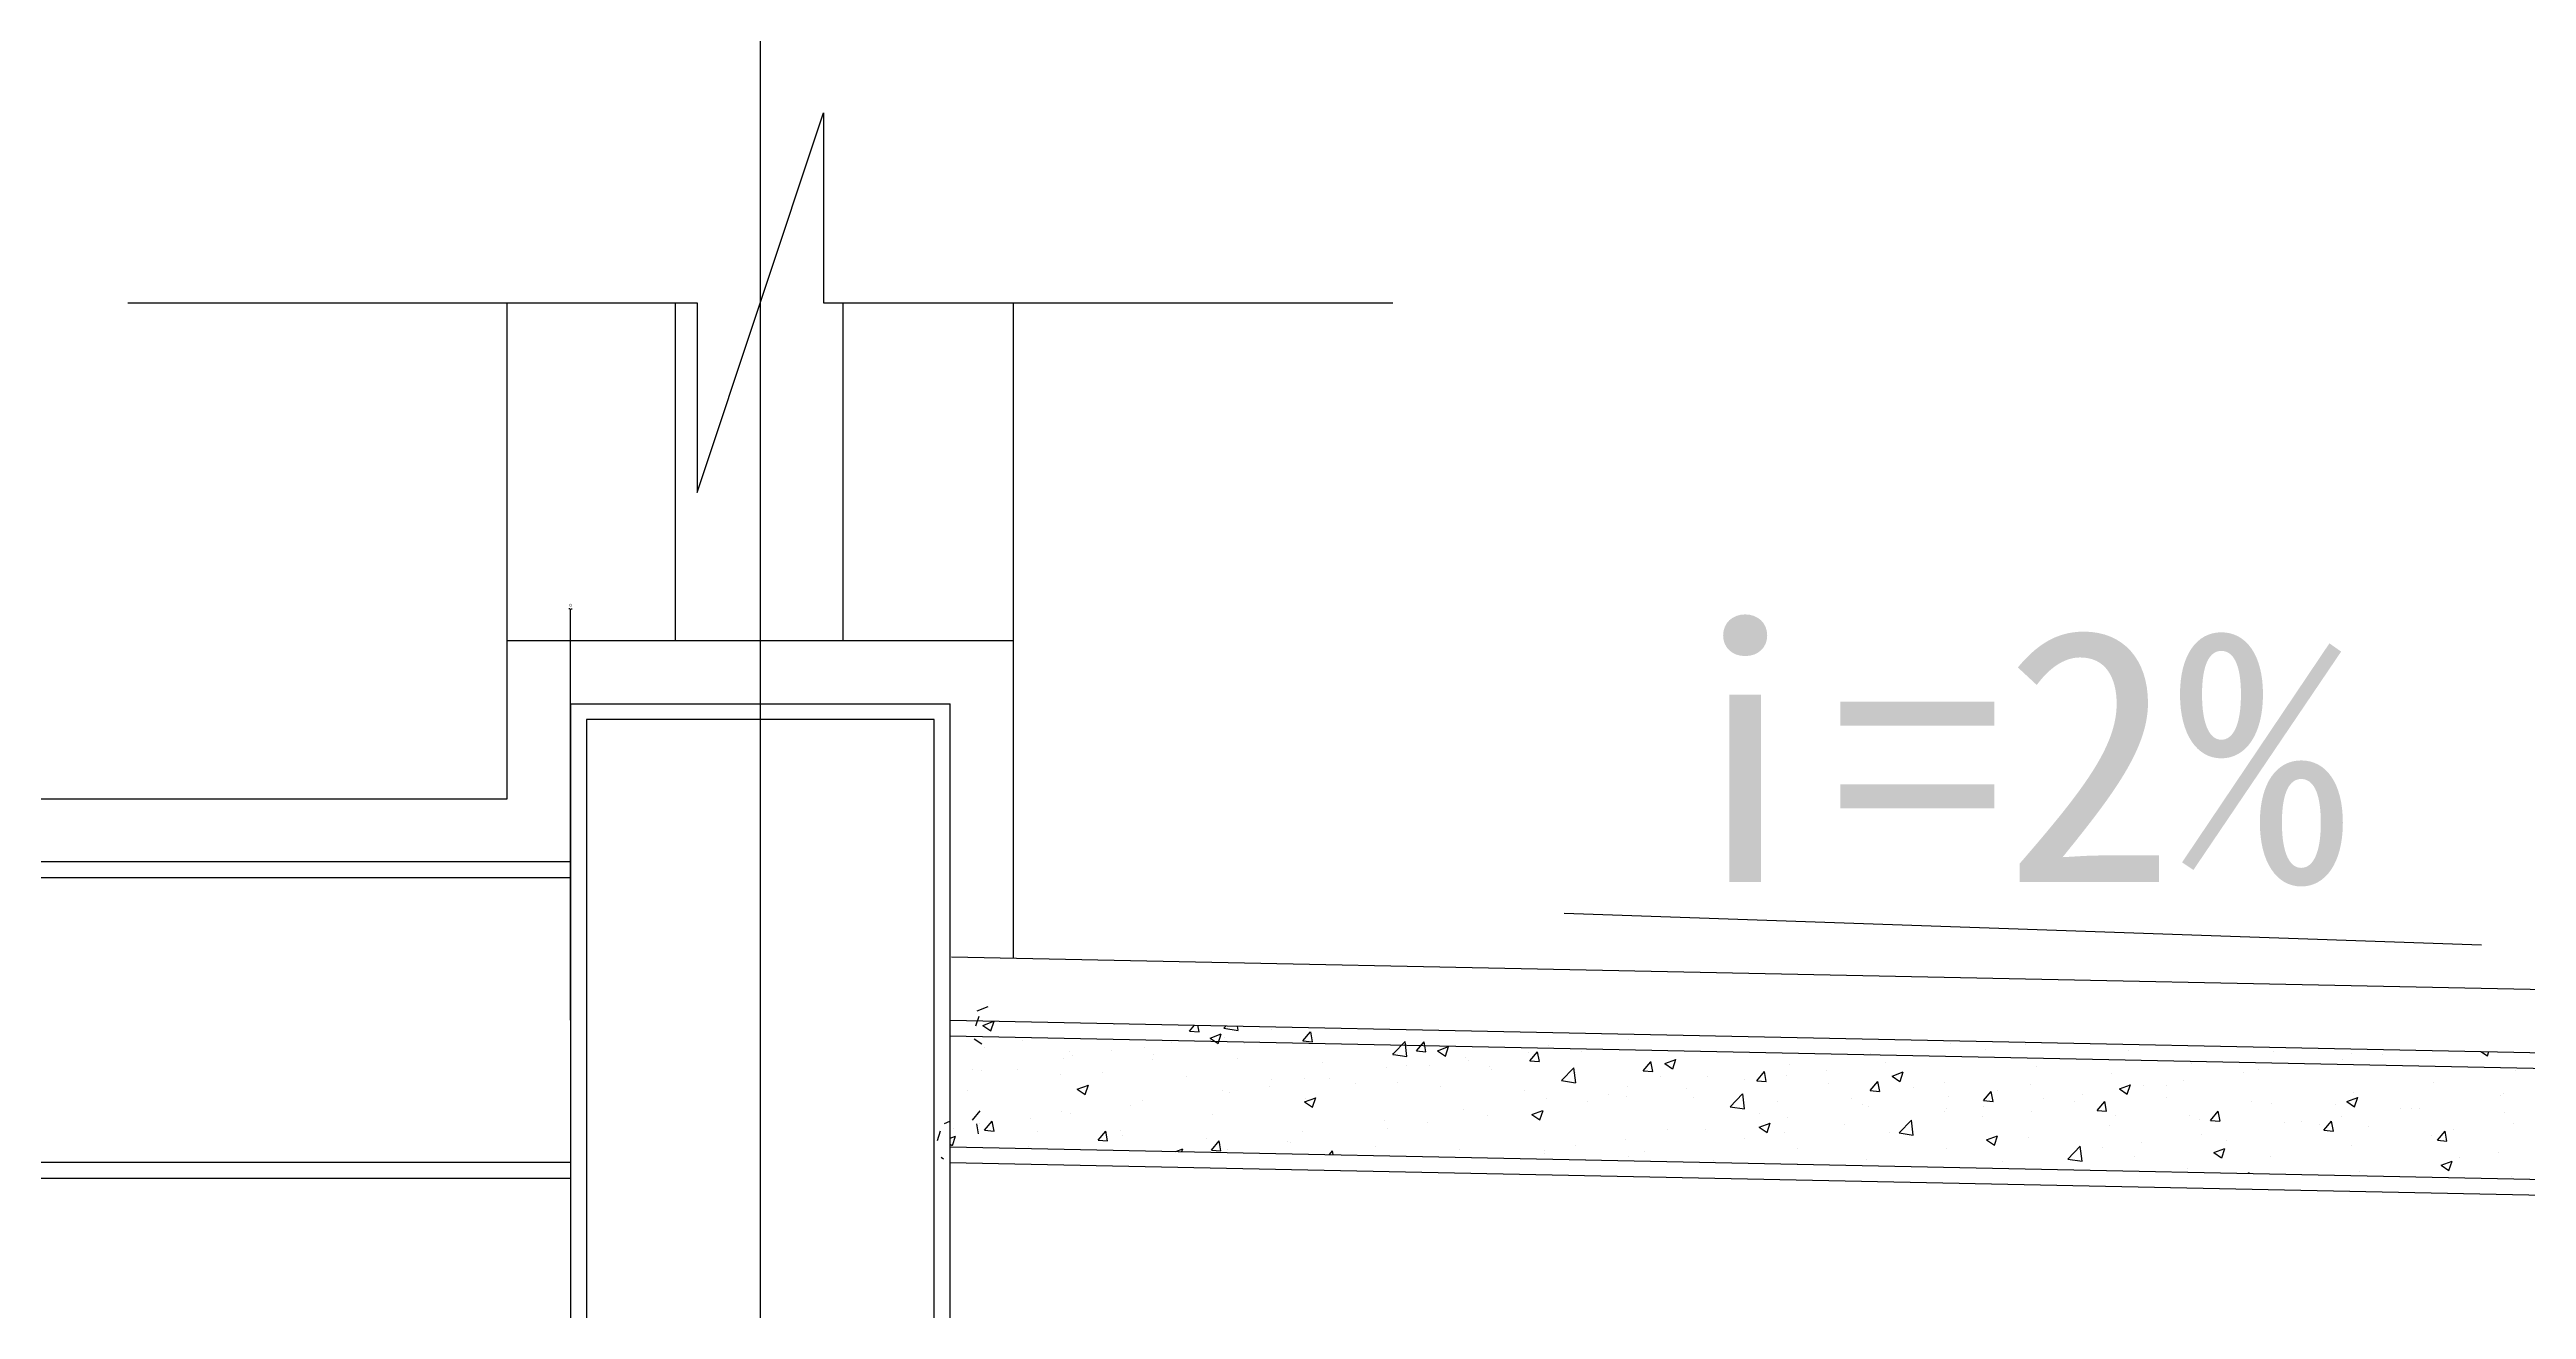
# Model space of a CAD drawing. Header units: metres. Extents: x 2017 to 5827, y 86 to 2255.
# Drawn here: x 2925 to 3708, y 1159 to 1557 of the extents above; entities that cross this region are included whole.
import ezdxf

# ---------------------------------------------------------------- set-up
doc = ezdxf.new("R2010")
doc.units = ezdxf.units.M
for name, color, linetype in [('DOTE', 1, 'Continuous'), ('PUB_DIM', 3, 'Continuous'), ('PUB_TEXT', 7, 'Continuous'), ('PUB_WALL', 255, 'Continuous'), ('S_FLOOR', 2, 'Continuous'), ('S_SURFACE', 6, 'Continuous')]:
    doc.layers.add(name, color=color, linetype=linetype)
doc.dimstyles.get("Standard").update_dxf_attribs({"dimtxt": 2.5, "dimasz": 2.5, "dimexe": 1.25, "dimexo": 0.625, "dimtad": 1, "dimcen": 2.5, "dimazin": 3, "dimtfac": 1, "dimtmove": 0, "dimatfit": 3})

# ---------------------------------------------------------------- blocks, each defined once
blk = doc.blocks.new('*D2')
for p, q in [((3090, 1250), (3090, 975)), ((3089.75, 975), (3089.5, 975)), ((3090, 700), (3090, 975)), ((3090, 975), (3090, 975)), ((3090.25, 975), (3090.5, 975))]:
    blk.add_line(p, q)
at = {"layer": 'Defpoints'}
for p in [(3090, 1250), (3090, 975), (3090, 700)]:
    blk.add_point(p, dxfattribs=at)
at = {"layer": 'PUB_DIM', "insert": (3090, 976.125), "char_height": 1, "attachment_point": 5}
blk.add_mtext('400', dxfattribs=at)
blk = doc.blocks.new('*D5')
for p, q in [((3089.75, 1380), (3089.5, 1380)), ((3090, 1250), (3090, 1380)), ((3090, 1300), (3090, 1380)), ((3090, 1380), (3090, 1380)), ((3090.25, 1380), (3090.5, 1380))]:
    blk.add_line(p, q)
at = {"layer": 'Defpoints'}
for p in [(3090, 1380), (3090, 1300), (3090, 1250)]:
    blk.add_point(p, dxfattribs=at)
at = {"layer": 'PUB_DIM', "insert": (3090, 1381.125), "char_height": 1, "attachment_point": 5}
blk.add_mtext('0', dxfattribs=at)

msp = doc.modelspace()

# ---------------------------------------------------------------- linework, layer by layer
at = {"layer": 'DOTE'}
msp.add_line((3150, 1775.12), (3150, 255.12), dxfattribs=at)
at = {"layer": 'PUB_DIM'}
msp.add_lwpolyline([(3694.14, 1273.67), (3404.14, 1283.67)], dxfattribs=at)
at = {"layer": 'PUB_WALL'}
msp.add_lwpolyline([(3095, 705), (3205, 705), (3205, 1345), (3095, 1345)], close=True, dxfattribs=at)
for points in [[(3090, 1295), (2490, 1295)], [(3218.58, 1252.96), (3222.08, 1254.3)], [(3218.58, 1252.96), (3222.08, 1254.3)], [(3218.13, 1248.21), (3219.15, 1251.23)], [(3218.13, 1248.21), (3219.15, 1251.23)], [(3209.9, 1245), (3958.12, 1229.73)], [(3217.57, 1244.15), (3220.06, 1242.47)], [(3217.57, 1244.15), (3220.06, 1242.47)], [(3219.88, 1233.99), (3219.88, 1233.99)], [(3219.88, 1233.99), (3219.88, 1233.99)], [(3231.46, 1234.54), (3231.46, 1234.54)], [(3231.46, 1234.54), (3231.46, 1234.54)], [(3215.64, 1227.68), (3215.64, 1227.68)], [(3215.64, 1227.68), (3215.64, 1227.68)], [(3205.97, 1211.95), (3206.98, 1214.98)], [(3205.97, 1211.95), (3206.98, 1214.98)], [(3208.21, 1217.39), (3209.91, 1218.05)], [(3208.21, 1217.39), (3209.91, 1218.05)], [(3210.97, 1215.84), (3210.97, 1215.84)], [(3217.08, 1218.44), (3219.49, 1221.31)], [(3217.08, 1218.44), (3219.49, 1221.31)], [(3219, 1214.07), (3218.42, 1217.2)], [(3219, 1214.07), (3218.42, 1217.2)], [(3219.27, 1217.34), (3219.27, 1217.34)], [(3219.27, 1217.34), (3219.27, 1217.34)], [(3220.91, 1215.23), (3223.9, 1214.97)], [(3220.91, 1215.23), (3223.9, 1214.97)], [(3207.2, 1206.68), (3207.89, 1206.21)], [(3207.2, 1206.68), (3207.89, 1206.21)], [(3090, 1205), (2490, 1205)], [(3209.9, 1204.99), (3976.71, 1189.34)]]:
    msp.add_lwpolyline(points, dxfattribs=at)
at = {"layer": 'S_FLOOR'}
for p, q in [((3090, 1350), (3090, 700)), ((3090, 1350), (3210, 1350)), ((3210, 700), (3210, 1350)), ((3090, 1300), (2490, 1300)), ((3210, 1250), (3958.22, 1234.73)), ((3220.37, 1248.29), (3223.87, 1249.64)), ((3220.37, 1248.29), (3222.85, 1246.61)), ((3222.87, 1246.62), (3223.89, 1249.64)), ((3220.92, 1241.26), (3220.92, 1241.26)), ((3217.02, 1234.54), (3217.02, 1234.54)), ((3219.88, 1233.99), (3219.88, 1233.99)), ((3231.46, 1234.54), (3231.46, 1234.54)), ((3215.64, 1227.68), (3215.64, 1227.68)), ((3210.97, 1215.84), (3210.97, 1215.84)), ((3219.27, 1217.34), (3219.27, 1217.34)), ((3220.91, 1215.23), (3223.32, 1218.1)), ((3220.91, 1215.23), (3223.9, 1214.97)), ((3223.92, 1214.97), (3223.34, 1218.11)), ((3210, 1212.72), (3211.7, 1213.38)), ((3210, 1210.82), (3210.69, 1210.36)), ((3210, 1209.99), (3976.81, 1194.34)), ((3210.71, 1210.36), (3211.72, 1213.38)), ((3090, 1200), (2490, 1200))]:
    msp.add_line(p, q, dxfattribs=at)
at = {"layer": 'S_SURFACE'}
for p, q in [((3130, 1416.76), (3170, 1536.76)), ((3170, 1536.76), (3170, 1476.76)), ((2950, 1476.76), (3130, 1476.76)), ((3070, 1320), (3070, 1476.76)), ((3123.23, 1370), (3123.23, 1476.76)), ((3130, 1476.76), (3130, 1416.76)), ((3170, 1476.76), (3350, 1476.76)), ((3176.18, 1370), (3176.18, 1476.76)), ((3230, 1269.6), (3230, 1476.76)), ((3070, 1370), (3230, 1370)), ((2490, 1320), (3070, 1320)), ((3210.41, 1270), (4190.41, 1250)), ((3261.98, 1248.67), (3261.98, 1248.67)), ((3285.7, 1246.56), (3287.26, 1248.42)), ((3285.7, 1246.56), (3288.69, 1246.3)), ((3288.71, 1246.31), (3288.32, 1248.4)), ((3292.22, 1244.29), (3295.72, 1245.63)), ((3294.73, 1242.62), (3295.74, 1245.64)), ((3296.58, 1247.47), (3297.29, 1248.22)), ((3296.58, 1247.47), (3301.03, 1246.78)), ((3301.05, 1246.79), (3300.89, 1248.15)), ((3311.63, 1247), (3311.63, 1247)), ((3321.56, 1243.42), (3323.97, 1246.3)), ((3324.57, 1243.17), (3323.99, 1246.3)), ((3424.71, 1245.55), (3424.71, 1245.55)), ((3438.85, 1245.22), (3438.85, 1245.22)), ((3232.82, 1243.67), (3232.82, 1243.67)), ((3245.85, 1237.74), (3245.85, 1237.74)), ((3247.61, 1240.13), (3247.61, 1240.13)), ((3248.59, 1238.7), (3248.59, 1238.7)), ((3261.11, 1240.34), (3261.11, 1240.34)), ((3271.52, 1241.26), (3271.52, 1241.26)), ((3273.96, 1237.69), (3273.96, 1237.69)), ((3274.3, 1239), (3274.3, 1239)), ((3280.05, 1242.84), (3280.05, 1242.84)), ((3292.22, 1244.29), (3294.71, 1242.61)), ((3296.78, 1244.46), (3296.78, 1244.46)), ((3300.99, 1237.88), (3300.99, 1237.88)), ((3303.12, 1242.7), (3303.12, 1242.7)), ((3321.56, 1243.42), (3324.55, 1243.16)), ((3349.94, 1239.2), (3350.18, 1239.44)), ((3349.94, 1239.2), (3350.18, 1239.16)), ((3350.18, 1239.44), (3353.84, 1243.26)), ((3350.18, 1239.16), (3354.39, 1238.51)), ((3354.41, 1238.51), (3353.86, 1243.26)), ((3357.42, 1240.29), (3359.83, 1243.16)), ((3357.42, 1240.29), (3360.41, 1240.03)), ((3360.43, 1240.03), (3359.85, 1243.17)), ((3364.08, 1240.28), (3367.58, 1241.63)), ((3364.08, 1240.28), (3366.57, 1238.61)), ((3366.59, 1238.61), (3367.6, 1241.63)), ((3373.07, 1238.28), (3373.07, 1238.28)), ((3392.96, 1239.71), (3392.96, 1239.71)), ((3393.29, 1237.15), (3395.7, 1240.02)), ((3396.29, 1236.89), (3395.72, 1240.03)), ((3399.04, 1242.03), (3399.04, 1242.03)), ((3409.69, 1240.22), (3409.69, 1240.22)), ((3424.53, 1243.87), (3424.53, 1243.87)), ((3435.94, 1236.28), (3439.44, 1237.62)), ((3438.44, 1234.61), (3439.46, 1237.63)), ((3501, 1239.38), (3501, 1239.38)), ((3526.25, 1242.58), (3526.25, 1242.58)), ((3537.44, 1240.75), (3537.44, 1240.75)), ((3549.96, 1242.39), (3549.96, 1242.39)), ((3582.58, 1240.42), (3582.58, 1240.42)), ((3628.51, 1240.15), (3628.51, 1240.15)), ((3650.35, 1237.62), (3650.35, 1237.62)), ((3652.88, 1239.45), (3652.88, 1239.45)), ((3662.87, 1239.27), (3662.87, 1239.27)), ((3693.91, 1240.12), (3696, 1238.71)), ((3696.02, 1238.72), (3696.48, 1240.07)), ((3244.8, 1232.69), (3244.8, 1232.69)), ((3250.21, 1228.16), (3253.71, 1229.5)), ((3252.72, 1226.49), (3253.73, 1229.51)), ((3258.15, 1233.41), (3258.15, 1233.41)), ((3284.84, 1232.29), (3284.84, 1232.29)), ((3311.53, 1231.16), (3311.53, 1231.16)), ((3322.14, 1231.56), (3322.14, 1231.56)), ((3327.68, 1236.75), (3327.68, 1236.75)), ((3329.93, 1231.42), (3329.93, 1231.42)), ((3338.22, 1230.03), (3338.22, 1230.03)), ((3347.81, 1235.08), (3347.81, 1235.08)), ((3351.37, 1230.21), (3351.37, 1230.21)), ((3354.37, 1235.62), (3354.37, 1235.62)), ((3361.5, 1235.57), (3361.5, 1235.57)), ((3374.02, 1237.22), (3374.02, 1237.22)), ((3380.53, 1235.21), (3380.53, 1235.21)), ((3381.06, 1234.49), (3381.06, 1234.49)), ((3393.29, 1237.15), (3396.27, 1236.89)), ((3403.3, 1230.92), (3407.2, 1234.98)), ((3403.3, 1230.92), (3407.75, 1230.23)), ((3407.77, 1230.23), (3407.22, 1234.98)), ((3407.76, 1233.36), (3407.76, 1233.36)), ((3429.15, 1234.01), (3431.56, 1236.88)), ((3429.15, 1234.01), (3432.14, 1233.75)), ((3432.16, 1233.76), (3431.58, 1236.89)), ((3434.45, 1232.24), (3434.45, 1232.24)), ((3435.94, 1236.28), (3438.42, 1234.6)), ((3449.36, 1232.11), (3449.36, 1232.11)), ((3461.14, 1231.11), (3461.14, 1231.11)), ((3465.01, 1230.87), (3467.42, 1233.75)), ((3465.01, 1230.87), (3468, 1230.61)), ((3468.02, 1230.62), (3467.44, 1233.75)), ((3474.41, 1232.45), (3474.41, 1232.45)), ((3475.33, 1235.86), (3475.33, 1235.86)), ((3486.93, 1234.1), (3486.93, 1234.1)), ((3487.83, 1229.98), (3487.83, 1229.98)), ((3500.88, 1227.74), (3503.29, 1230.61)), ((3503.88, 1227.48), (3503.31, 1230.62)), ((3505.87, 1236.59), (3505.87, 1236.59)), ((3507.79, 1232.27), (3511.29, 1233.62)), ((3507.79, 1232.27), (3510.28, 1230.6)), ((3510.3, 1230.6), (3511.31, 1233.62)), ((3524.26, 1230.41), (3524.26, 1230.41)), ((3551.61, 1229.68), (3551.61, 1229.68)), ((3553.42, 1235.41), (3553.42, 1235.41)), ((3577.29, 1233.2), (3577.29, 1233.2)), ((3579.65, 1228.27), (3583.15, 1229.61)), ((3582.16, 1226.6), (3583.17, 1229.62)), ((3594.56, 1229.44), (3594.56, 1229.44)), ((3599.84, 1230.97), (3599.84, 1230.97)), ((3602.54, 1236.4), (3602.54, 1236.4)), ((3618.77, 1233.47), (3618.77, 1233.47)), ((3623.72, 1234.44), (3623.72, 1234.44)), ((3678.83, 1230.23), (3678.83, 1230.23)), ((3704.8, 1233.98), (3704.8, 1233.98)), ((3250.21, 1228.16), (3252.7, 1226.48)), ((3266.89, 1223.12), (3266.89, 1223.12)), ((3270.92, 1224.61), (3270.92, 1224.61)), ((3296.17, 1227.81), (3296.17, 1227.81)), ((3298.47, 1227.27), (3298.47, 1227.27)), ((3310.99, 1228.92), (3310.99, 1228.92)), ((3322.07, 1224.16), (3325.57, 1225.5)), ((3322.07, 1224.16), (3324.56, 1222.48)), ((3322.21, 1225.2), (3322.21, 1225.2)), ((3324.58, 1222.49), (3325.59, 1225.51)), ((3364.92, 1228.9), (3364.92, 1228.9)), ((3372.46, 1221.64), (3372.46, 1221.64)), ((3391.61, 1227.78), (3391.61, 1227.78)), ((3398.43, 1225.39), (3398.43, 1225.39)), ((3411.38, 1224.15), (3411.38, 1224.15)), ((3418.3, 1226.65), (3418.3, 1226.65)), ((3423.9, 1225.8), (3423.9, 1225.8)), ((3424.1, 1228.91), (3424.1, 1228.91)), ((3442.83, 1228.29), (3442.83, 1228.29)), ((3444.99, 1225.52), (3444.99, 1225.52)), ((3456.66, 1222.64), (3460.56, 1226.7)), ((3456.66, 1222.64), (3461.11, 1221.96)), ((3461.13, 1221.96), (3460.58, 1226.71)), ((3471.68, 1224.39), (3471.68, 1224.39)), ((3495.1, 1225.4), (3495.1, 1225.4)), ((3498.37, 1223.26), (3498.37, 1223.26)), ((3500.39, 1222.73), (3500.39, 1222.73)), ((3500.88, 1227.74), (3503.86, 1227.47)), ((3514.52, 1228.85), (3514.52, 1228.85)), ((3525.06, 1222.14), (3525.06, 1222.14)), ((3525.64, 1225.93), (3525.64, 1225.93)), ((3536.74, 1224.6), (3539.15, 1227.47)), ((3536.74, 1224.6), (3539.73, 1224.34)), ((3536.81, 1222.67), (3536.81, 1222.67)), ((3539.75, 1224.34), (3539.17, 1227.48)), ((3541.21, 1227.73), (3541.21, 1227.73)), ((3555.74, 1225.17), (3555.74, 1225.17)), ((3565.4, 1224.43), (3565.4, 1224.43)), ((3567.9, 1226.6), (3567.9, 1226.6)), ((3572.6, 1221.46), (3575.01, 1224.33)), ((3575.61, 1221.21), (3575.03, 1224.34)), ((3579.65, 1228.27), (3582.14, 1226.59)), ((3587.32, 1229.32), (3587.32, 1229.32)), ((3594.59, 1225.47), (3594.59, 1225.47)), ((3621.28, 1224.34), (3621.28, 1224.34)), ((3627.9, 1223.51), (3627.9, 1223.51)), ((3647.98, 1223.21), (3647.98, 1223.21)), ((3651.51, 1224.27), (3655.01, 1225.61)), ((3651.51, 1224.27), (3653.99, 1222.59)), ((3653.57, 1227.03), (3653.57, 1227.03)), ((3654.01, 1222.59), (3655.03, 1225.62)), ((3668.65, 1222.04), (3668.65, 1222.04)), ((3671.98, 1221.95), (3671.98, 1221.95)), ((3674.67, 1222.09), (3674.67, 1222.09)), ((3700.23, 1226.2), (3700.23, 1226.2)), ((3701.14, 1226.96), (3701.14, 1226.96)), ((3235.44, 1218.98), (3235.44, 1218.98)), ((3237.66, 1214.72), (3237.66, 1214.72)), ((3245.24, 1221.09), (3245.24, 1221.09)), ((3247.96, 1220.62), (3247.96, 1220.62)), ((3256.77, 1212.09), (3259.18, 1214.96)), ((3259.78, 1211.84), (3259.2, 1214.97)), ((3263.89, 1215.19), (3263.89, 1215.19)), ((3293.05, 1220.2), (3293.05, 1220.2)), ((3321.53, 1214.92), (3321.53, 1214.92)), ((3347.2, 1218.44), (3347.2, 1218.44)), ((3348.35, 1215.85), (3348.35, 1215.85)), ((3360.87, 1217.5), (3360.87, 1217.5)), ((3379.8, 1219.99), (3379.8, 1219.99)), ((3393.93, 1220.15), (3397.43, 1221.5)), ((3393.93, 1220.15), (3396.41, 1218.47)), ((3396.43, 1218.48), (3397.45, 1221.5)), ((3436.79, 1215.39), (3436.79, 1215.39)), ((3448.75, 1215.46), (3448.75, 1215.46)), ((3465.78, 1216.15), (3469.28, 1217.49)), ((3465.78, 1216.15), (3468.27, 1214.47)), ((3465.94, 1220.39), (3465.94, 1220.39)), ((3468.29, 1214.48), (3469.3, 1217.5)), ((3473.78, 1214.38), (3473.78, 1214.38)), ((3474.72, 1219.21), (3474.72, 1219.21)), ((3492.71, 1216.87), (3492.71, 1216.87)), ((3507.08, 1214.42), (3507.08, 1214.42)), ((3510.03, 1214.37), (3513.92, 1218.43)), ((3510.03, 1214.37), (3514.47, 1213.68)), ((3514.49, 1213.68), (3513.94, 1218.43)), ((3524.29, 1221.03), (3524.29, 1221.03)), ((3536.24, 1219.43), (3536.24, 1219.43)), ((3551.75, 1221.01), (3551.75, 1221.01)), ((3572.6, 1221.46), (3575.59, 1221.2)), ((3576.68, 1216.56), (3576.68, 1216.56)), ((3578.44, 1219.88), (3578.44, 1219.88)), ((3601.93, 1219.76), (3601.93, 1219.76)), ((3605.14, 1218.75), (3605.14, 1218.75)), ((3605.62, 1213.74), (3605.62, 1213.74)), ((3608.46, 1218.32), (3610.87, 1221.2)), ((3608.46, 1218.32), (3611.45, 1218.06)), ((3611.47, 1218.07), (3610.89, 1221.2)), ((3631.83, 1217.63), (3631.83, 1217.63)), ((3637.2, 1217.9), (3637.2, 1217.9)), ((3642.82, 1216.95), (3642.82, 1216.95)), ((3644.33, 1215.19), (3646.74, 1218.06)), ((3644.33, 1215.19), (3647.32, 1214.92)), ((3647.34, 1214.93), (3646.76, 1218.07)), ((3649.72, 1219.55), (3649.72, 1219.55)), ((3658.52, 1216.5), (3658.52, 1216.5)), ((3680.19, 1212.05), (3682.6, 1214.92)), ((3683.2, 1211.79), (3682.62, 1214.93)), ((3685.21, 1215.37), (3685.21, 1215.37)), ((3701.36, 1220.96), (3701.36, 1220.96)), ((3704.19, 1217.33), (3704.19, 1217.33)), ((3234.73, 1210.19), (3234.73, 1210.19)), ((3256.77, 1212.09), (3259.76, 1211.83)), ((3264.35, 1213.59), (3264.35, 1213.59)), ((3281.37, 1208.54), (3283.56, 1209.37)), ((3283.28, 1208.5), (3283.58, 1209.38)), ((3291.04, 1212.46), (3291.04, 1212.46)), ((3292.63, 1208.95), (3295.05, 1211.83)), ((3292.63, 1208.95), (3295.62, 1208.69)), ((3295.64, 1208.7), (3295.07, 1211.83)), ((3295.56, 1211.17), (3295.56, 1211.17)), ((3297.84, 1209.2), (3297.84, 1209.2)), ((3316.77, 1211.69), (3316.77, 1211.69)), ((3317.73, 1211.33), (3317.73, 1211.33)), ((3329.95, 1207.54), (3330.91, 1208.69)), ((3331.14, 1207.52), (3330.93, 1208.69)), ((3344.43, 1210.2), (3344.43, 1210.2)), ((3371.12, 1209.08), (3371.12, 1209.08)), ((3397.81, 1207.95), (3397.81, 1207.95)), ((3397.82, 1208.74), (3397.82, 1208.74)), ((3407.63, 1210.38), (3407.63, 1210.38)), ((3410.74, 1206.08), (3410.74, 1206.08)), ((3423.49, 1212.26), (3423.49, 1212.26)), ((3424.5, 1206.82), (3424.5, 1206.82)), ((3429.68, 1208.57), (3429.68, 1208.57)), ((3461.26, 1212.73), (3461.26, 1212.73)), ((3477.93, 1209.42), (3477.93, 1209.42)), ((3499.78, 1206.09), (3499.78, 1206.09)), ((3525.04, 1209.29), (3525.04, 1209.29)), ((3537.64, 1212.14), (3541.14, 1213.49)), ((3537.64, 1212.14), (3540.13, 1210.47)), ((3540.15, 1210.47), (3541.16, 1213.49)), ((3551.01, 1213.04), (3551.01, 1213.04)), ((3563.39, 1206.09), (3567.28, 1210.15)), ((3563.39, 1206.09), (3567.84, 1205.4)), ((3567.86, 1205.41), (3567.3, 1210.15)), ((3574.17, 1209.6), (3574.17, 1209.6)), ((3584.5, 1206.93), (3584.5, 1206.93)), ((3586.68, 1211.25), (3586.68, 1211.25)), ((3609.49, 1208.14), (3613, 1209.48)), ((3609.49, 1208.14), (3611.98, 1206.46)), ((3612, 1206.47), (3613.02, 1209.49)), ((3613.66, 1211.94), (3613.66, 1211.94)), ((3627.29, 1206.86), (3627.29, 1206.86)), ((3652.97, 1210.38), (3652.97, 1210.38)), ((3678.22, 1213.58), (3678.22, 1213.58)), ((3680.19, 1212.05), (3683.18, 1211.79)), ((3687.08, 1206.48), (3687.08, 1206.48)), ((3699.59, 1208.13), (3699.59, 1208.13)), ((3451.19, 1205.69), (3451.19, 1205.69)), ((3477.88, 1204.57), (3477.88, 1204.57)), ((3542.59, 1205.45), (3542.59, 1205.45)), ((3601.33, 1203.11), (3601.33, 1203.11)), ((3620.4, 1201.62), (3620.65, 1201.88)), ((3620.7, 1201.61), (3620.67, 1201.88)), ((3655.5, 1202.32), (3655.5, 1202.32)), ((3681.35, 1204.13), (3684.85, 1205.48)), ((3681.35, 1204.13), (3683.84, 1202.46)), ((3683.86, 1202.46), (3684.87, 1205.48)), ((3703.58, 1200.69), (3703.58, 1200.69))]:
    msp.add_line(p, q, dxfattribs=at)

# ---------------------------------------------------------------- texts
at = {"layer": 'PUB_TEXT'}
msp.add_text('i=2%', height=80, dxfattribs=at).set_placement((3434.14, 1293.67))

# ---------------------------------------------------------------- dimensions: what is measured, and where the dimension line sits
at = {"layer": 'PUB_DIM'}
dim = msp.add_linear_dim(base=(3090, 1380), p1=(3090, 1250), p2=(3090, 1300), dimstyle='Standard', dxfattribs=at)
dim.commit()
dim.dimension.update_dxf_attribs({"geometry": '*D5', "text_midpoint": (3090, 1381.125)})
dim = msp.add_linear_dim(base=(3090, 975), p1=(3090, 700), p2=(3090, 1250), text='400', dimstyle='Standard', dxfattribs=at)
dim.commit()
dim.dimension.update_dxf_attribs({"geometry": '*D2', "text_midpoint": (3090, 976.125)})

doc.saveas('drawing.dxf')
